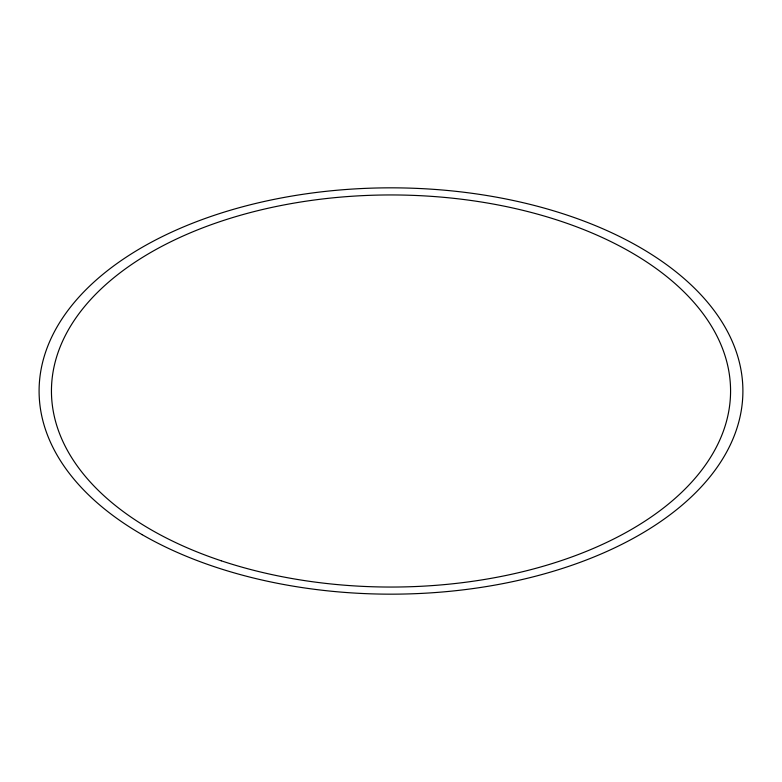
<?xml version="1.0" encoding="UTF-8"?>
<svg xmlns="http://www.w3.org/2000/svg" width="782" height="782" viewBox="0 0 782 782"><rect width="100%" height="100%" fill="white"/><g stroke="black" fill="none" stroke-linecap="round" stroke-linejoin="round"><path stroke-width="1.17" d="M142.168 534.663A351.9 203.164 0 0 0 730.906 443.58A351.9 203.164 0 0 0 299.926 194.757A351.9 203.164 0 0 0 142.168 534.663M221.208 560.782A339.574 196.057 0 0 0 730.574 391A339.574 196.057 0 0 0 221.208 221.218A339.574 196.057 0 0 0 221.208 560.782"/></g></svg>
